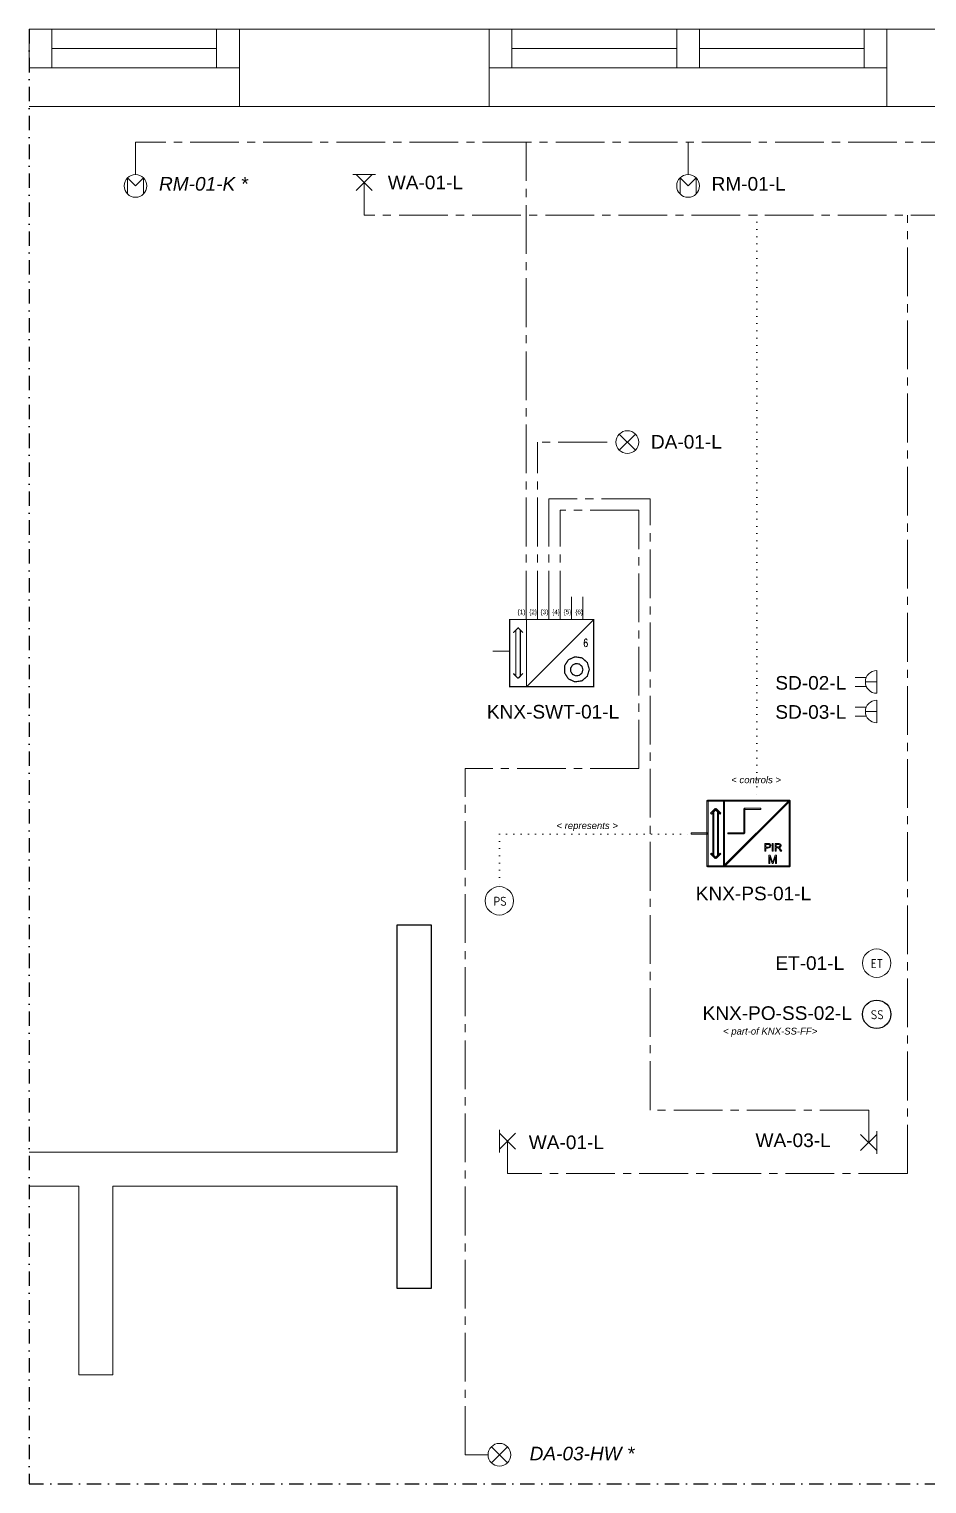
# Model space of a CAD drawing. Header units: millimetres. Extents: x 21188 to 35030, y 20433 to 26840.
# Drawn here: x 21188 to 25138, y 20433 to 26833 of the extents above; entities that cross this region are included whole.
import ezdxf
from ezdxf.enums import TextEntityAlignment as Align

# ---------------------------------------------------------------- set-up
doc = ezdxf.new("R2010")
doc.units = ezdxf.units.MM
doc.header["$LTSCALE"] = 10
for name, pattern in [('AI-Linetype-20', [32.166085, 21.44411, -3.573992, 3.573992, -3.573992]), ('DASHDOT2', [12.7, 6.35, -3.175, 0, -3.175]), ('DOT2', [3.175, 0, -3.175])]:
    doc.linetypes.add(name, pattern=pattern)
for name, color, linetype in [('01-EG-L-Walls', 7, 'Continuous'), ('02-EG-L-Windows', 7, 'Continuous'), ('03-EG-L-Outlets_Schematic', 7, 'Continuous'), ('04-EG-L-Light_Schematic', 7, 'Continuous'), ('05-EG-L-Media_Schematic', 7, 'Continuous'), ('06-EG-L-Misc_Schematic', 7, 'Continuous'), ('08-EG-L-Smart_Schematic', 7, 'Continuous')]:
    doc.layers.add(name, color=color, linetype=linetype)
doc.styles.add('ISO Proportional', font='isocp.shx')
doc.styles.add('SN0', font='ROMANS', dxfattribs={"width": 0.002083})
doc.styles.get("Standard").update_dxf_attribs({"font": 'Arial.ttf'})

msp = doc.modelspace()

# ---------------------------------------------------------------- linework, layer by layer
at = {"layer": '01-EG-L-Walls', "color": 7, "linetype": 'DASHDOT2'}
for p, q in [((21188, 26833), (21188, 20433)), ((21188, 20433), (25367, 20433))]:
    msp.add_line(p, q, dxfattribs=at)
at = {"layer": '01-EG-L-Walls', "color": 7, "lineweight": 15}
for points in [[(21188, 26833), (22807, 26833), (27507, 26833), (29107, 26833), (29107, 20433)], [(28767, 20583), (28767, 26493), (27507, 26493), (22807, 26493), (22107, 26493), (21188, 26493)], [(21188, 21893), (22807, 21893), (22807, 22893), (22957, 22893), (22957, 21293), (22807, 21293), (22807, 21743), (21557, 21743), (21557, 20913), (21407, 20913), (21407, 21743), (21188, 21743)]]:
    msp.add_lwpolyline(points, dxfattribs=at)
at = {"layer": '01-EG-L-Walls', "color": 7}
msp.add_lwpolyline([(22807, 21893), (22807, 22893), (22957, 22893), (22957, 21293), (22807, 21293), (22807, 21743)], dxfattribs=at)
at = {"layer": '02-EG-L-Windows', "color": 7, "lineweight": 15}
for p, q in [((21188, 26833), (21188, 26663)), ((21188, 26833), (21188, 26663)), ((21288, 26833), (21288, 26663)), ((21288, 26833), (21288, 26663)), ((22013, 26833), (22013, 26663)), ((22013, 26833), (22013, 26663)), ((22113, 26833), (26061, 26833)), ((23312, 26833), (23312, 26663)), ((24037, 26833), (24037, 26663)), ((24137, 26833), (24137, 26663)), ((24862, 26833), (24862, 26663)), ((21288, 26748), (22013, 26748)), ((21288, 26748), (22013, 26748)), ((23312, 26748), (24037, 26748)), ((24137, 26748), (24862, 26748)), ((21188, 26663), (22113, 26663)), ((21188, 26663), (22113, 26663)), ((23212, 26663), (24962, 26663))]:
    msp.add_line(p, q, dxfattribs=at)
msp.add_lwpolyline([(21188, 26493), (22113, 26493), (22113, 26833), (21188, 26833)], dxfattribs=at)
msp.add_lwpolyline([(21188, 26493), (22113, 26493), (22113, 26833), (21188, 26833)], dxfattribs=at)
msp.add_lwpolyline([(23212, 26493), (24962, 26493), (24962, 26833), (23212, 26833)], close=True, dxfattribs=at)
at = {"layer": '03-EG-L-Outlets_Schematic', "color": 7, "lineweight": 15}
for p, q in [((24917, 23911), (24917, 24011)), ((24870.9, 23980.4), (24822.5, 23980.4)), ((24871.2, 23940.8), (24822.5, 23940.8)), ((24867, 23961), (24917, 23961)), ((24917, 23781), (24917, 23881)), ((24870.9, 23850.4), (24822.5, 23850.4)), ((24871.2, 23810.8), (24822.5, 23810.8)), ((24867, 23831), (24917, 23831))]:
    msp.add_line(p, q, dxfattribs=at)
for centre in [(24917, 23961), (24917, 23831)]:
    msp.add_arc(centre, 50, 90, 270, dxfattribs=at)
at = {"layer": '04-EG-L-Light_Schematic', "color": 7, "lineweight": 20}
for p, q in [((22712.5, 26193), (22612.5, 26193)), ((22697.9, 26193), (22627.1, 26122.3)), ((22697.9, 26122.3), (22627.1, 26193)), ((23784.6, 24980.6), (23855.4, 25051.4)), ((23784.6, 25051.4), (23855.4, 24980.6)), ((23257, 21991), (23257, 21891)), ((23257, 21976.4), (23327.7, 21905.6)), ((23327.7, 21976.4), (23257, 21905.6)), ((24917, 21899.6), (24846.3, 21970.4)), ((24846.3, 21899.6), (24917, 21970.4)), ((24917, 21885), (24917, 21985)), ((23221.6, 20525.9), (23292.4, 20596.6)), ((23221.6, 20596.6), (23292.4, 20525.9))]:
    msp.add_line(p, q, dxfattribs=at)
for centre in [(23820, 25016), (23257, 20561.2)]:
    msp.add_circle(centre, 50, dxfattribs=at)
at = {"layer": '05-EG-L-Media_Schematic', "color": 7, "lineweight": 20}
msp.add_circle((24917, 22724), 62.5, dxfattribs=at)
at = {"layer": '06-EG-L-Misc_Schematic', "color": 7, "lineweight": 15}
for p, q in [((21656, 26143), (21620.6, 26178.4)), ((21620.6, 26178.4), (21620.6, 26107.6)), ((21691.4, 26178.4), (21656, 26143)), ((21691.4, 26178.4), (21691.4, 26107.6)), ((24087, 26143), (24051.6, 26178.4)), ((24051.6, 26178.4), (24051.6, 26107.6)), ((24122.4, 26178.4), (24087, 26143)), ((24122.4, 26178.4), (24122.4, 26107.6))]:
    msp.add_line(p, q, dxfattribs=at)
for centre in [(21656, 26143), (24087, 26143)]:
    msp.add_circle(centre, 50, dxfattribs=at)
at = {"layer": '08-EG-L-Smart_Schematic', "color": 3, "linetype": 'AI-Linetype-20', "lineweight": 15}
for p, q in [((26936, 26335.6), (21656, 26335.6)), ((21656, 26193), (21656, 26335.6)), ((23374.2, 24235.7), (23374.2, 26335.6)), ((24087, 26193), (24087, 26335.6)), ((22662.5, 26015), (22662.5, 26157.6)), ((26568.6, 26015), (22662.5, 26015)), ((25052, 21798.4), (25052, 26015)), ((23424.2, 24235.7), (23424.2, 25016)), ((23730.6, 25016), (23424.2, 25016)), ((23474.2, 24235.7), (23474.2, 24766)), ((23921, 24766), (23474.2, 24766)), ((23524.2, 24235.7), (23524.2, 24716)), ((23871, 24716), (23524.2, 24716)), ((23871, 23580), (23871, 24716)), ((23921, 22077.6), (23921, 24766)), ((23574.2, 24235.7), (23574.2, 24335.7)), ((23624.2, 24235.7), (23624.2, 24335.7)), ((23107, 20561.2), (23107, 23580)), ((23871, 23580), (23107, 23580)), ((24881.6, 22077.6), (23921, 22077.6)), ((24881.6, 21935), (24881.6, 22077.6)), ((23292.4, 21798.4), (23292.4, 21941)), ((25052, 21798.4), (23292.4, 21798.4)), ((23207, 20561.2), (23107, 20561.2))]:
    msp.add_line(p, q, dxfattribs=at)
at = {"layer": '08-EG-L-Smart_Schematic', "color": 7, "linetype": 'DOT2', "lineweight": 15}
for points in [[(24389.6, 26015), (24389.6, 23438.9)], [(23257, 23291.6), (24101.1, 23291.6)], [(23257, 23291.6), (23257, 23060.5)]]:
    msp.add_lwpolyline(points, dxfattribs=at)
at = {"layer": '08-EG-L-Smart_Schematic', "color": 7, "linetype": 'Continuous', "lineweight": 15, "const_width": 5.48}
for points in [[(23302.6, 24235.7), (23376.2, 24235.7), (23376.2, 23939.7), (23302.6, 23939.7), (23302.6, 24235.7)], [(23339.4, 24198.9), (23318.3, 24177.7), (23339.4, 24198.9), (23360.6, 24177.7), (23339.4, 24198.9)], [(23376.2, 24235.7), (23672.2, 24235.7), (23672.2, 23939.7), (23376.2, 23939.7), (23376.2, 24235.7)], [(23672.2, 24235.7), (23377, 23939.7)], [(23329.2, 24188.7), (23329.2, 23987.5)], [(23349.6, 24188.7), (23349.6, 23987.5)], [(23226.7, 24096.3), (23301.8, 24096.3)], [(23652.6, 24016.4), (23643.8, 24046.4), (23620.2, 24067), (23589.2, 24071.5), (23560.7, 24058.5), (23543.7, 24032.2), (23543.7, 24000.8), (23560.6, 23974.5), (23589.1, 23961.4), (23620.1, 23965.8), (23643.8, 23986.3), (23652.6, 24016.4), (23652.6, 24016.4)], [(23339.4, 23976.5), (23318.3, 23998.4)], [(23360.6, 23998.4), (23339.4, 23976.5)], [(23624.4, 24014.8), (23620.1, 24029.7), (23608.5, 24039.8), (23593.2, 24042), (23579.1, 24035.6), (23570.8, 24022.6), (23570.7, 24007.2), (23579.1, 23994.2), (23593.1, 23987.7), (23608.4, 23989.9), (23620.1, 24000), (23624.4, 24014.8), (23624.4, 24014.8)]]:
    msp.add_lwpolyline(points, dxfattribs=at)
at = {"layer": '08-EG-L-Smart_Schematic', "color": 7, "lineweight": 15}
msp.add_circle((23257, 22998), 62.5, dxfattribs=at)
at = {"layer": '08-EG-L-Smart_Schematic', "color": 7}
msp.add_circle((24917, 22499), 62.5, dxfattribs=at)
at = {"layer": '08-EG-L-Smart_Schematic', "color": 7, "linetype": 'Continuous', "lineweight": 15}
for points, knots in [([(24175, 23149.6), (24175, 23149.6), (24169.6, 23149.6), (24169.6, 23149.6), (24169.6, 23149.6), (24169.6, 23149.6), (24169.6, 23438.9), (24169.6, 23438.9), (24169.6, 23438.9), (24169.6, 23438.9), (24175, 23438.9), (24175, 23438.9), (24175, 23438.9), (24175, 23438.9), (24175, 23149.6), (24175, 23149.6)], [0, 0, 0, 0, 0.2, 0.2, 0.2, 0.2, 0.4, 0.4, 0.4, 0.4, 0.6, 0.6, 0.6, 0.6, 1, 1, 1, 1]), ([(24172.3, 23436.2), (24172.3, 23436.2), (24172.3, 23441.6), (24172.3, 23441.6), (24172.3, 23441.6), (24172.3, 23441.6), (24245, 23441.6), (24245, 23441.6), (24245, 23441.6), (24245, 23441.6), (24245, 23436.2), (24245, 23436.2), (24245, 23436.2), (24245, 23436.2), (24172.3, 23436.2), (24172.3, 23436.2)], [0, 0, 0, 0, 0.2, 0.2, 0.2, 0.2, 0.4, 0.4, 0.4, 0.4, 0.6, 0.6, 0.6, 0.6, 1, 1, 1, 1]), ([(24247.7, 23149.6), (24247.7, 23149.6), (24242.3, 23149.6), (24242.3, 23149.6), (24242.3, 23149.6), (24242.3, 23149.6), (24242.3, 23438.9), (24242.3, 23438.9), (24242.3, 23438.9), (24242.3, 23438.9), (24247.7, 23438.9), (24247.7, 23438.9), (24247.7, 23438.9), (24247.7, 23438.9), (24247.7, 23149.6), (24247.7, 23149.6)], [0, 0, 0, 0, 0.2, 0.2, 0.2, 0.2, 0.4, 0.4, 0.4, 0.4, 0.6, 0.6, 0.6, 0.6, 1, 1, 1, 1]), ([(24242.3, 23438.9), (24242.3, 23438.9), (24247.7, 23438.9), (24247.7, 23438.9), (24247.7, 23438.9), (24247.7, 23438.9), (24247.7, 23149.6), (24247.7, 23149.6), (24247.7, 23149.6), (24247.7, 23149.6), (24242.3, 23149.6), (24242.3, 23149.6), (24242.3, 23149.6), (24242.3, 23149.6), (24242.3, 23438.9), (24242.3, 23438.9)], [0, 0, 0, 0, 0.2, 0.2, 0.2, 0.2, 0.4, 0.4, 0.4, 0.4, 0.6, 0.6, 0.6, 0.6, 1, 1, 1, 1]), ([(24531.6, 23440), (24531.6, 23440), (24535.4, 23436.2), (24535.4, 23436.2), (24535.4, 23436.2), (24535.4, 23436.2), (24248.4, 23150), (24248.4, 23150), (24248.4, 23150), (24248.4, 23150), (24244.6, 23153.8), (24244.6, 23153.8), (24244.6, 23153.8), (24244.6, 23153.8), (24531.6, 23440), (24531.6, 23440)], [0, 0, 0, 0, 0.2, 0.2, 0.2, 0.2, 0.4, 0.4, 0.4, 0.4, 0.6, 0.6, 0.6, 0.6, 1, 1, 1, 1]), ([(24245, 23436.2), (24245, 23436.2), (24245, 23441.6), (24245, 23441.6), (24245, 23441.6), (24245, 23441.6), (24534.3, 23441.6), (24534.3, 23441.6), (24534.3, 23441.6), (24534.3, 23441.6), (24534.3, 23436.2), (24534.3, 23436.2), (24534.3, 23436.2), (24534.3, 23436.2), (24245, 23436.2), (24245, 23436.2)], [0, 0, 0, 0, 0.2, 0.2, 0.2, 0.2, 0.4, 0.4, 0.4, 0.4, 0.6, 0.6, 0.6, 0.6, 1, 1, 1, 1]), ([(24531.6, 23438.9), (24531.6, 23438.9), (24536.9, 23438.9), (24536.9, 23438.9), (24536.9, 23438.9), (24536.9, 23438.9), (24536.9, 23149.6), (24536.9, 23149.6), (24536.9, 23149.6), (24536.9, 23149.6), (24531.6, 23149.6), (24531.6, 23149.6), (24531.6, 23149.6), (24531.6, 23149.6), (24531.6, 23438.9), (24531.6, 23438.9)], [0, 0, 0, 0, 0.2, 0.2, 0.2, 0.2, 0.4, 0.4, 0.4, 0.4, 0.6, 0.6, 0.6, 0.6, 1, 1, 1, 1]), ([(24189.5, 23379.6), (24189.5, 23379.6), (24185.7, 23383.3), (24185.7, 23383.3), (24185.7, 23383.3), (24185.7, 23383.3), (24206.3, 23404.8), (24206.3, 23404.8), (24206.3, 23404.8), (24206.3, 23404.8), (24210.2, 23401), (24210.2, 23401), (24210.2, 23401), (24210.2, 23401), (24189.5, 23379.6), (24189.5, 23379.6)], [0, 0, 0, 0, 0.2, 0.2, 0.2, 0.2, 0.4, 0.4, 0.4, 0.4, 0.6, 0.6, 0.6, 0.6, 1, 1, 1, 1]), ([(24206.4, 23404), (24206.4, 23404), (24210.1, 23400.2), (24210.1, 23400.2), (24210.1, 23400.2), (24210.1, 23400.2), (24189.5, 23379.6), (24189.5, 23379.6), (24189.5, 23379.6), (24189.5, 23379.6), (24185.7, 23383.4), (24185.7, 23383.4), (24185.7, 23383.4), (24185.7, 23383.4), (24206.4, 23404), (24206.4, 23404)], [0, 0, 0, 0, 0.2, 0.2, 0.2, 0.2, 0.4, 0.4, 0.4, 0.4, 0.6, 0.6, 0.6, 0.6, 1, 1, 1, 1]), ([(24195.6, 23392.2), (24195.6, 23392.2), (24201, 23392.2), (24201, 23392.2), (24201, 23392.2), (24201, 23392.2), (24201, 23195.5), (24201, 23195.5), (24201, 23195.5), (24201, 23195.5), (24195.6, 23195.5), (24195.6, 23195.5), (24195.6, 23195.5), (24195.6, 23195.5), (24195.6, 23392.2), (24195.6, 23392.2)], [0, 0, 0, 0, 0.2, 0.2, 0.2, 0.2, 0.4, 0.4, 0.4, 0.4, 0.6, 0.6, 0.6, 0.6, 1, 1, 1, 1]), ([(24206.4, 23401), (24206.4, 23401), (24210.1, 23404.8), (24210.1, 23404.8), (24210.1, 23404.8), (24210.1, 23404.8), (24231.6, 23383.4), (24231.6, 23383.4), (24231.6, 23383.4), (24231.6, 23383.4), (24227.8, 23379.6), (24227.8, 23379.6), (24227.8, 23379.6), (24227.8, 23379.6), (24206.4, 23401), (24206.4, 23401)], [0, 0, 0, 0, 0.2, 0.2, 0.2, 0.2, 0.4, 0.4, 0.4, 0.4, 0.6, 0.6, 0.6, 0.6, 1, 1, 1, 1]), ([(24231.5, 23383.4), (24231.5, 23383.4), (24227.8, 23379.5), (24227.8, 23379.5), (24227.8, 23379.5), (24227.8, 23379.5), (24206.4, 23400.2), (24206.4, 23400.2), (24206.4, 23400.2), (24206.4, 23400.2), (24210.1, 23404.1), (24210.1, 23404.1), (24210.1, 23404.1), (24210.1, 23404.1), (24231.5, 23383.4), (24231.5, 23383.4)], [0, 0, 0, 0, 0.2, 0.2, 0.2, 0.2, 0.4, 0.4, 0.4, 0.4, 0.6, 0.6, 0.6, 0.6, 1, 1, 1, 1]), ([(24216.3, 23392.2), (24216.3, 23392.2), (24221.6, 23392.2), (24221.6, 23392.2), (24221.6, 23392.2), (24221.6, 23392.2), (24221.6, 23195.5), (24221.6, 23195.5), (24221.6, 23195.5), (24221.6, 23195.5), (24216.3, 23195.5), (24216.3, 23195.5), (24216.3, 23195.5), (24216.3, 23195.5), (24216.3, 23392.2), (24216.3, 23392.2)], [0, 0, 0, 0, 0.2, 0.2, 0.2, 0.2, 0.4, 0.4, 0.4, 0.4, 0.6, 0.6, 0.6, 0.6, 1, 1, 1, 1]), ([(24337.2, 23295), (24337.2, 23295), (24331.8, 23295), (24331.8, 23295), (24331.8, 23295), (24331.8, 23295), (24331.8, 23402.9), (24331.8, 23402.9), (24331.8, 23402.9), (24331.8, 23402.9), (24337.2, 23402.9), (24337.2, 23402.9), (24337.2, 23402.9), (24337.2, 23402.9), (24337.2, 23295), (24337.2, 23295)], [0, 0, 0, 0, 0.2, 0.2, 0.2, 0.2, 0.4, 0.4, 0.4, 0.4, 0.6, 0.6, 0.6, 0.6, 1, 1, 1, 1]), ([(24334.5, 23400.2), (24334.5, 23400.2), (24334.5, 23405.6), (24334.5, 23405.6), (24334.5, 23405.6), (24334.5, 23405.6), (24407.2, 23405.6), (24407.2, 23405.6), (24407.2, 23405.6), (24407.2, 23405.6), (24407.2, 23400.2), (24407.2, 23400.2), (24407.2, 23400.2), (24407.2, 23400.2), (24334.5, 23400.2), (24334.5, 23400.2)], [0, 0, 0, 0, 0.2, 0.2, 0.2, 0.2, 0.4, 0.4, 0.4, 0.4, 0.6, 0.6, 0.6, 0.6, 1, 1, 1, 1]), ([(24101.1, 23291.6), (24101.1, 23291.6), (24101.1, 23296.9), (24101.1, 23296.9), (24101.1, 23296.9), (24101.1, 23296.9), (24173, 23296.9), (24173, 23296.9), (24173, 23296.9), (24173, 23296.9), (24173, 23291.6), (24173, 23291.6), (24173, 23291.6), (24173, 23291.6), (24101.1, 23291.6), (24101.1, 23291.6)], [0, 0, 0, 0, 0.2, 0.2, 0.2, 0.2, 0.4, 0.4, 0.4, 0.4, 0.6, 0.6, 0.6, 0.6, 1, 1, 1, 1]), ([(24262.6, 23292.3), (24262.6, 23292.3), (24262.6, 23297.7), (24262.6, 23297.7), (24262.6, 23297.7), (24262.6, 23297.7), (24334.5, 23297.7), (24334.5, 23297.7), (24334.5, 23297.7), (24334.5, 23297.7), (24334.5, 23292.3), (24334.5, 23292.3), (24334.5, 23292.3), (24334.5, 23292.3), (24262.6, 23292.3), (24262.6, 23292.3)], [0, 0, 0, 0, 0.2, 0.2, 0.2, 0.2, 0.4, 0.4, 0.4, 0.4, 0.6, 0.6, 0.6, 0.6, 1, 1, 1, 1]), ([(24425.4, 23216.6), (24425.4, 23216.6), (24425.4, 23250), (24425.4, 23250), (24425.4, 23250), (24425.4, 23250), (24438.1, 23250), (24438.1, 23250), (24438.1, 23250), (24440.3, 23250), (24442, 23249.9), (24443.2, 23249.7), (24443.2, 23249.7), (24444.8, 23249.4), (24446.2, 23248.9), (24447.3, 23248.2), (24447.3, 23248.2), (24448.4, 23247.4), (24449.3, 23246.3), (24450, 23244.9), (24450, 23244.9), (24450.7, 23243.5), (24451, 23242), (24451, 23240.4), (24451, 23240.4), (24451, 23237.5), (24450.1, 23235.1), (24448.3, 23233.1), (24448.3, 23233.1), (24446.5, 23231.2), (24443.2, 23230.2), (24438.5, 23230.2), (24438.5, 23230.2), (24438.5, 23230.2), (24429.9, 23230.2), (24429.9, 23230.2), (24429.9, 23230.2), (24429.9, 23230.2), (24429.9, 23216.6), (24429.9, 23216.6), (24429.9, 23216.6), (24429.9, 23216.6), (24425.4, 23216.6), (24425.4, 23216.6)], [0, 0, 0, 0, 0.083333, 0.083333, 0.083333, 0.083333, 0.166667, 0.166667, 0.166667, 0.166667, 0.25, 0.25, 0.25, 0.25, 0.333333, 0.333333, 0.333333, 0.333333, 0.416667, 0.416667, 0.416667, 0.416667, 0.5, 0.5, 0.5, 0.5, 0.583333, 0.583333, 0.583333, 0.583333, 0.666667, 0.666667, 0.666667, 0.666667, 0.75, 0.75, 0.75, 0.75, 0.833333, 0.833333, 0.833333, 0.833333, 1, 1, 1, 1]), ([(24429.9, 23234.1), (24429.9, 23234.1), (24438.5, 23234.1), (24438.5, 23234.1), (24438.5, 23234.1), (24441.4, 23234.1), (24443.4, 23234.7), (24444.6, 23235.7), (24444.6, 23235.7), (24445.8, 23236.8), (24446.4, 23238.3), (24446.4, 23240.2), (24446.4, 23240.2), (24446.4, 23241.6), (24446.1, 23242.8), (24445.4, 23243.8), (24445.4, 23243.8), (24444.7, 23244.8), (24443.7, 23245.5), (24442.6, 23245.8), (24442.6, 23245.8), (24441.8, 23246), (24440.4, 23246.1), (24438.4, 23246.1), (24438.4, 23246.1), (24438.4, 23246.1), (24429.9, 23246.1), (24429.9, 23246.1), (24429.9, 23246.1), (24429.9, 23246.1), (24429.9, 23234.1), (24429.9, 23234.1)], [0, 0, 0, 0, 0.111111, 0.111111, 0.111111, 0.111111, 0.222222, 0.222222, 0.222222, 0.222222, 0.333333, 0.333333, 0.333333, 0.333333, 0.444444, 0.444444, 0.444444, 0.444444, 0.555556, 0.555556, 0.555556, 0.555556, 0.666667, 0.666667, 0.666667, 0.666667, 0.777778, 0.777778, 0.777778, 0.777778, 1, 1, 1, 1]), ([(24457.4, 23216.6), (24457.4, 23216.6), (24457.4, 23250), (24457.4, 23250), (24457.4, 23250), (24457.4, 23250), (24461.8, 23250), (24461.8, 23250), (24461.8, 23250), (24461.8, 23250), (24461.8, 23216.6), (24461.8, 23216.6), (24461.8, 23216.6), (24461.8, 23216.6), (24457.4, 23216.6), (24457.4, 23216.6)], [0, 0, 0, 0, 0.2, 0.2, 0.2, 0.2, 0.4, 0.4, 0.4, 0.4, 0.6, 0.6, 0.6, 0.6, 1, 1, 1, 1]), ([(24469.7, 23216.6), (24469.7, 23216.6), (24469.7, 23250), (24469.7, 23250), (24469.7, 23250), (24469.7, 23250), (24484.5, 23250), (24484.5, 23250), (24484.5, 23250), (24487.5, 23250), (24489.8, 23249.7), (24491.3, 23249.1), (24491.3, 23249.1), (24492.9, 23248.5), (24494.1, 23247.5), (24495.1, 23246), (24495.1, 23246), (24496, 23244.4), (24496.5, 23242.7), (24496.5, 23240.9), (24496.5, 23240.9), (24496.5, 23238.5), (24495.7, 23236.5), (24494.1, 23234.9), (24494.1, 23234.9), (24492.6, 23233.3), (24490.2, 23232.2), (24487, 23231.8), (24487, 23231.8), (24488.2, 23231.2), (24489.1, 23230.7), (24489.7, 23230.1), (24489.7, 23230.1), (24491, 23228.9), (24492.2, 23227.4), (24493.4, 23225.7), (24493.4, 23225.7), (24493.4, 23225.7), (24499.2, 23216.6), (24499.2, 23216.6), (24499.2, 23216.6), (24499.2, 23216.6), (24493.6, 23216.6), (24493.6, 23216.6), (24493.6, 23216.6), (24493.6, 23216.6), (24489.2, 23223.5), (24489.2, 23223.5), (24489.2, 23223.5), (24487.9, 23225.5), (24486.8, 23227.1), (24486, 23228.1), (24486, 23228.1), (24485.2, 23229.2), (24484.4, 23230), (24483.7, 23230.4), (24483.7, 23230.4), (24483.1, 23230.8), (24482.4, 23231.1), (24481.7, 23231.3), (24481.7, 23231.3), (24481.2, 23231.4), (24480.4, 23231.4), (24479.3, 23231.4), (24479.3, 23231.4), (24479.3, 23231.4), (24474.1, 23231.4), (24474.1, 23231.4), (24474.1, 23231.4), (24474.1, 23231.4), (24474.1, 23216.6), (24474.1, 23216.6), (24474.1, 23216.6), (24474.1, 23216.6), (24469.7, 23216.6), (24469.7, 23216.6)], [0, 0, 0, 0, 0.05, 0.05, 0.05, 0.05, 0.1, 0.1, 0.1, 0.1, 0.15, 0.15, 0.15, 0.15, 0.2, 0.2, 0.2, 0.2, 0.25, 0.25, 0.25, 0.25, 0.3, 0.3, 0.3, 0.3, 0.35, 0.35, 0.35, 0.35, 0.4, 0.4, 0.4, 0.4, 0.45, 0.45, 0.45, 0.45, 0.5, 0.5, 0.5, 0.5, 0.55, 0.55, 0.55, 0.55, 0.6, 0.6, 0.6, 0.6, 0.65, 0.65, 0.65, 0.65, 0.7, 0.7, 0.7, 0.7, 0.75, 0.75, 0.75, 0.75, 0.8, 0.8, 0.8, 0.8, 0.85, 0.85, 0.85, 0.85, 0.9, 0.9, 0.9, 0.9, 1, 1, 1, 1]), ([(24474.1, 23235.3), (24474.1, 23235.3), (24483.6, 23235.3), (24483.6, 23235.3), (24483.6, 23235.3), (24485.7, 23235.3), (24487.3, 23235.5), (24488.4, 23235.9), (24488.4, 23235.9), (24489.5, 23236.3), (24490.4, 23237), (24491, 23237.9), (24491, 23237.9), (24491.6, 23238.8), (24491.9, 23239.8), (24491.9, 23240.9), (24491.9, 23240.9), (24491.9, 23242.5), (24491.3, 23243.8), (24490.2, 23244.8), (24490.2, 23244.8), (24489, 23245.8), (24487.2, 23246.3), (24484.7, 23246.3), (24484.7, 23246.3), (24484.7, 23246.3), (24474.1, 23246.3), (24474.1, 23246.3), (24474.1, 23246.3), (24474.1, 23246.3), (24474.1, 23235.3), (24474.1, 23235.3)], [0, 0, 0, 0, 0.111111, 0.111111, 0.111111, 0.111111, 0.222222, 0.222222, 0.222222, 0.222222, 0.333333, 0.333333, 0.333333, 0.333333, 0.444444, 0.444444, 0.444444, 0.444444, 0.555556, 0.555556, 0.555556, 0.555556, 0.666667, 0.666667, 0.666667, 0.666667, 0.777778, 0.777778, 0.777778, 0.777778, 1, 1, 1, 1]), ([(24210.1, 23187.5), (24210.1, 23187.5), (24206.4, 23183.7), (24206.4, 23183.7), (24206.4, 23183.7), (24206.4, 23183.7), (24185.7, 23204.3), (24185.7, 23204.3), (24185.7, 23204.3), (24185.7, 23204.3), (24189.5, 23208.1), (24189.5, 23208.1), (24189.5, 23208.1), (24189.5, 23208.1), (24210.1, 23187.5), (24210.1, 23187.5)], [0, 0, 0, 0, 0.2, 0.2, 0.2, 0.2, 0.4, 0.4, 0.4, 0.4, 0.6, 0.6, 0.6, 0.6, 1, 1, 1, 1]), ([(24227.8, 23208.2), (24227.8, 23208.2), (24231.5, 23204.3), (24231.5, 23204.3), (24231.5, 23204.3), (24231.5, 23204.3), (24210.1, 23183.6), (24210.1, 23183.6), (24210.1, 23183.6), (24210.1, 23183.6), (24206.4, 23187.5), (24206.4, 23187.5), (24206.4, 23187.5), (24206.4, 23187.5), (24227.8, 23208.2), (24227.8, 23208.2)], [0, 0, 0, 0, 0.2, 0.2, 0.2, 0.2, 0.4, 0.4, 0.4, 0.4, 0.6, 0.6, 0.6, 0.6, 1, 1, 1, 1]), ([(24441.7, 23162.1), (24441.7, 23162.1), (24441.7, 23198.6), (24441.7, 23198.6), (24441.7, 23198.6), (24441.7, 23198.6), (24448.9, 23198.6), (24448.9, 23198.6), (24448.9, 23198.6), (24448.9, 23198.6), (24457.5, 23172.7), (24457.5, 23172.7), (24457.5, 23172.7), (24458.3, 23170.3), (24458.9, 23168.5), (24459.3, 23167.3), (24459.3, 23167.3), (24459.7, 23168.7), (24460.3, 23170.6), (24461.2, 23173.2), (24461.2, 23173.2), (24461.2, 23173.2), (24470, 23198.6), (24470, 23198.6), (24470, 23198.6), (24470, 23198.6), (24476.5, 23198.6), (24476.5, 23198.6), (24476.5, 23198.6), (24476.5, 23198.6), (24476.5, 23162.1), (24476.5, 23162.1), (24476.5, 23162.1), (24476.5, 23162.1), (24471.8, 23162.1), (24471.8, 23162.1), (24471.8, 23162.1), (24471.8, 23162.1), (24471.8, 23192.6), (24471.8, 23192.6), (24471.8, 23192.6), (24471.8, 23192.6), (24461.2, 23162.1), (24461.2, 23162.1), (24461.2, 23162.1), (24461.2, 23162.1), (24456.8, 23162.1), (24456.8, 23162.1), (24456.8, 23162.1), (24456.8, 23162.1), (24446.3, 23193.2), (24446.3, 23193.2), (24446.3, 23193.2), (24446.3, 23193.2), (24446.3, 23162.1), (24446.3, 23162.1), (24446.3, 23162.1), (24446.3, 23162.1), (24441.7, 23162.1), (24441.7, 23162.1)], [0, 0, 0, 0, 0.0625, 0.0625, 0.0625, 0.0625, 0.125, 0.125, 0.125, 0.125, 0.1875, 0.1875, 0.1875, 0.1875, 0.25, 0.25, 0.25, 0.25, 0.3125, 0.3125, 0.3125, 0.3125, 0.375, 0.375, 0.375, 0.375, 0.4375, 0.4375, 0.4375, 0.4375, 0.5, 0.5, 0.5, 0.5, 0.5625, 0.5625, 0.5625, 0.5625, 0.625, 0.625, 0.625, 0.625, 0.6875, 0.6875, 0.6875, 0.6875, 0.75, 0.75, 0.75, 0.75, 0.8125, 0.8125, 0.8125, 0.8125, 0.875, 0.875, 0.875, 0.875, 1, 1, 1, 1]), ([(24245, 23152.3), (24245, 23152.3), (24245, 23146.9), (24245, 23146.9), (24245, 23146.9), (24245, 23146.9), (24172.3, 23146.9), (24172.3, 23146.9), (24172.3, 23146.9), (24172.3, 23146.9), (24172.3, 23152.3), (24172.3, 23152.3), (24172.3, 23152.3), (24172.3, 23152.3), (24245, 23152.3), (24245, 23152.3)], [0, 0, 0, 0, 0.2, 0.2, 0.2, 0.2, 0.4, 0.4, 0.4, 0.4, 0.6, 0.6, 0.6, 0.6, 1, 1, 1, 1]), ([(24534.3, 23152.3), (24534.3, 23152.3), (24534.3, 23146.9), (24534.3, 23146.9), (24534.3, 23146.9), (24534.3, 23146.9), (24245, 23146.9), (24245, 23146.9), (24245, 23146.9), (24245, 23146.9), (24245, 23152.3), (24245, 23152.3), (24245, 23152.3), (24245, 23152.3), (24534.3, 23152.3), (24534.3, 23152.3)], [0, 0, 0, 0, 0.2, 0.2, 0.2, 0.2, 0.4, 0.4, 0.4, 0.4, 0.6, 0.6, 0.6, 0.6, 1, 1, 1, 1])]:
    msp.add_open_spline(points, degree=3, knots=knots, dxfattribs=at)

# ---------------------------------------------------------------- texts
at = {"layer": '03-EG-L-Outlets_Schematic', "color": 7, "char_height": 60, "attachment_point": 1}
for s, width, insert in [('SD-02-L', 319, (24471, 23987)), ('SD-03-L', 320, (24471, 23859))]:
    msp.add_mtext_dynamic_manual_height_columns(s, width=width, gutter_width=12.5, heights=[0], dxfattribs=dict(at, insert=insert))
at = {"layer": '04-EG-L-Light_Schematic', "color": 7, "char_height": 60, "attachment_point": 1}
for s, width, insert in [('\\pxql;WA-01-L', 352.073, (22766.1, 26188.3)), ('DA-01-L', 466, (23923.6, 25047.3)), ('WA-01-L', 466, (23386.3, 21965.9)), ('WA-03-L', 466, (24383.9, 21974.8)), ('{\\fArial|b0|i1|c0|p34;DA-03-HW *}', 466, (23390, 20596.6))]:
    msp.add_mtext_dynamic_manual_height_columns(s, width=width, gutter_width=12.5, heights=[0], dxfattribs=dict(at, insert=insert))
at = {"layer": '05-EG-L-Media_Schematic', "color": 7, "insert": (24471, 22754), "char_height": 60, "attachment_point": 1}
msp.add_mtext_dynamic_manual_height_columns('ET-01-L', width=320, gutter_width=12.5, heights=[0], dxfattribs=at)
at = {"layer": '05-EG-L-Media_Schematic', "color": 7, "lineweight": 20, "insert": (24891, 22742), "char_height": 40, "attachment_point": 1, "style": 'ISO Proportional'}
msp.add_mtext_dynamic_manual_height_columns('ET', width=57, gutter_width=12.5, heights=[0], dxfattribs=at)
at = {"layer": '06-EG-L-Misc_Schematic', "color": 7, "lineweight": 15, "char_height": 60, "attachment_point": 1}
for s, insert in [('{\\fArial|b0|i1|c0|p34;RM-01-K *}', (21759.6, 26182.3)), ('RM-01-L', (24190.6, 26182.3))]:
    msp.add_mtext_dynamic_manual_height_columns(s, width=466, gutter_width=12.5, heights=[0], dxfattribs=dict(at, insert=insert))
at = {"layer": '08-EG-L-Smart_Schematic', "color": 7, "linetype": 'Continuous', "lineweight": 15, "style": 'SN0', "width": 0.758019}
msp.add_text('6', height=34.5, dxfattribs=at).set_placement((23626, 24115.5), (23647.2, 24115.5), align=Align.FIT)
at = {"layer": '08-EG-L-Smart_Schematic', "color": 7, "lineweight": 15, "attachment_point": 1}
for s, width, heights, insert, char_height in [('\\{1\\}', 36, [0], (23337.1, 24278.9), 20), ('\\{2\\}', 36, [0], (23388.1, 24278.9), 20), ('\\{3\\}', 36, [0], (23438.1, 24278.9), 20), ('\\{4\\}', 36, [0], (23489.1, 24278.9), 20), ('\\{5\\}', 36, [0], (23539.1, 24278.9), 20), ('\\{6\\}', 36, [0], (23590.9, 24278.9), 20), ('KNX-SWT-01-L', 597, [62], (23202, 23859.9), 60), ('\\pxi-3,l4,t4;{\\fArial|b0|i1|c0|p34;< controls >}', 466, [0], (24247.1, 23545.6), 30), ('\\pxi-3,l4,t4;{\\fArial|b0|i1|c0|p34;< represents >}', 329, [0], (23478, 23344), 30), ('KNX-PS-01-L', 508, [0], (24121, 23060.3), 60), ('KNX-PO-SS-02-L', 435, [0], (24151, 22534.1), 60), ('\\pxi-3,l4,t4;{\\fArial|b0|i1|c0|p34;< part-of KNX-SS-FF>}', 486, [0], (24211, 22439.8), 30)]:
    msp.add_mtext_dynamic_manual_height_columns(s, width=width, gutter_width=12.5, heights=heights, dxfattribs=dict(at, insert=insert, char_height=char_height))
at = {"layer": '08-EG-L-Smart_Schematic', "color": 7, "lineweight": 15, "insert": (23231, 23016), "char_height": 40, "attachment_point": 1, "style": 'ISO Proportional'}
msp.add_mtext_dynamic_manual_height_columns('PS', width=57, gutter_width=12.5, heights=[0], dxfattribs=at)
at = {"layer": '08-EG-L-Smart_Schematic', "color": 7, "insert": (24891, 22517), "char_height": 40, "attachment_point": 1, "style": 'ISO Proportional'}
msp.add_mtext_dynamic_manual_height_columns('SS', width=57, gutter_width=12.5, heights=[0], dxfattribs=at)

doc.saveas('drawing.dxf')
